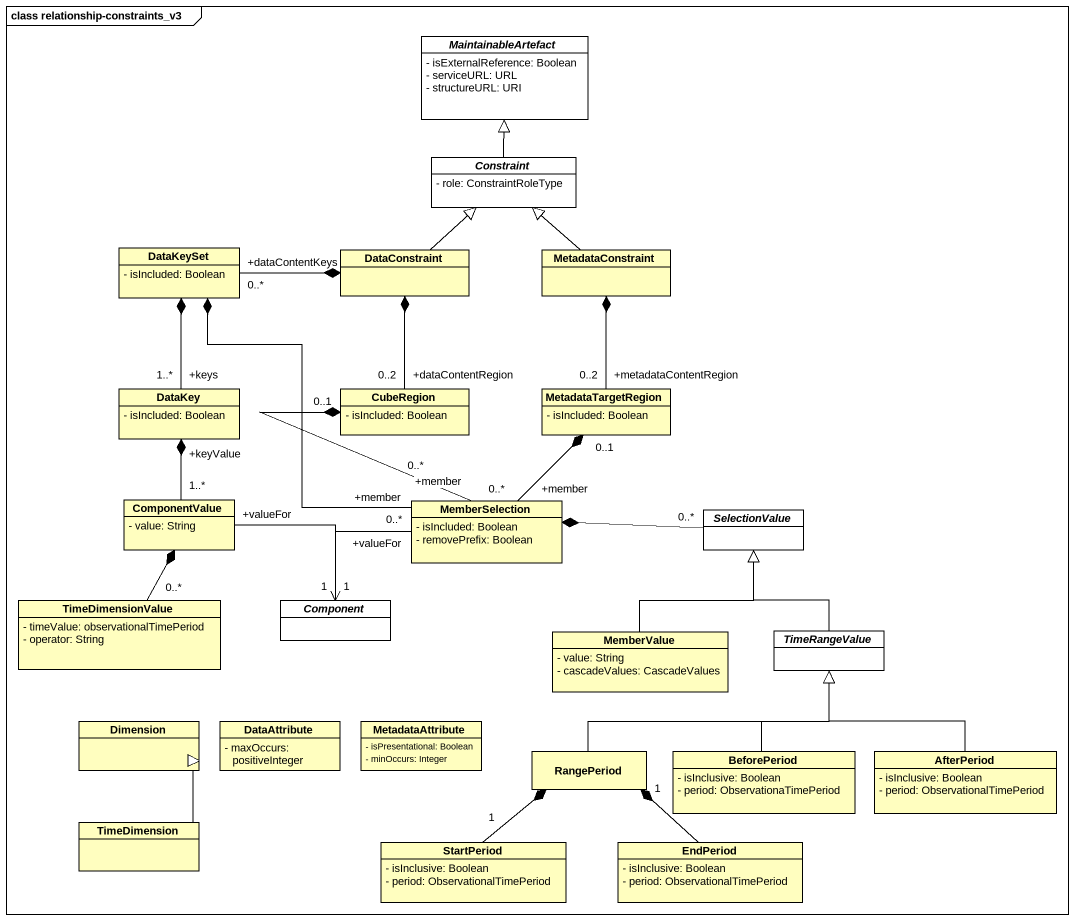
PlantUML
@startuml
mainframe class relationship-constraints_v3
hide circle
hide empty members
skinparam classAttributeIconSize 0
abstract class MaintainableArtefact #FFFFFF {
  - isExternalReference: Boolean
  - serviceURL: URL
  - structureURL: URI
}
abstract class Constraint #FFFFFF {
  - role: ConstraintRoleType
}
class DataKeySet #FFFEBF {
  - isIncluded: Boolean
}
class DataConstraint #FFFEBF
class MetadataConstraint #FFFEBF
class DataKey #FFFEBF {
  - isIncluded: Boolean
}
class CubeRegion #FFFEBF {
  - isIncluded: Boolean
}
class MetadataTargetRegion #FFFEBF {
  - isIncluded: Boolean
}
class ComponentValue #FFFEBF {
  - value: String
}
class MemberSelection #FFFEBF {
  - isIncluded: Boolean
  - removePrefix: Boolean
}
abstract class SelectionValue #FFFFFF
class TimeDimensionValue #FFFEBF {
  - timeValue: observationalTimePeriod
  - operator: String
}
abstract class "Component" as Component_ #FFFFFF
class MemberValue #FFFEBF {
  - value: String
  - cascadeValues: CascadeValues
}
abstract class TimeRangeValue #FFFFFF
class Dimension #FFFEBF
class DataAttribute #FFFEBF {
  - maxOccurs: positiveInteger
}
class MetadataAttribute #FFFEBF {
  - isPresentational: Boolean
  - minOccurs: Integer
}
class RangePeriod #FFFEBF
class BeforePeriod #FFFEBF {
  - isInclusive: Boolean
  - period: ObservationaTimePeriod
}
class AfterPeriod #FFFEBF {
  - isInclusive: Boolean
  - period: ObservationalTimePeriod
}
class TimeDimension #FFFEBF
class StartPeriod #FFFEBF {
  - isInclusive: Boolean
  - period: ObservationalTimePeriod
}
class EndPeriod #FFFEBF {
  - isInclusive: Boolean
  - period: ObservationalTimePeriod
}
Constraint -up-|> MaintainableArtefact
DataKeySet "+dataContentKeys\n0..*" -right-* DataConstraint
DataConstraint -up-|> Constraint
MetadataConstraint -up-|> Constraint
DataKey "+keys\n1..*" -up-* DataKeySet
CubeRegion "+dataContentRegion\n0..2" -up-* DataConstraint
MetadataTargetRegion "+metadataContentRegion\n0..2" -up-* MetadataConstraint
ComponentValue "1..*" -up-* "+keyValue" DataKey
ComponentValue "+valueFor" --> "1" Component_
MemberSelection "+member\n0..*" -up-* DataKeySet
MemberSelection "+member\n0..*" -up-* "0..1" CubeRegion
MemberSelection "+member\n0..*" -up-* "0..1" MetadataTargetRegion
MemberSelection "+valueFor" -left-> "1" Component_
SelectionValue "0..*" -left-* MemberSelection
TimeDimensionValue "0..*" -up-* ComponentValue
MemberValue -up-|> SelectionValue
TimeRangeValue -up-|> SelectionValue
RangePeriod -right-|> TimeRangeValue
BeforePeriod -up-|> TimeRangeValue
AfterPeriod -up-|> TimeRangeValue
TimeDimension -up-|> Dimension
StartPeriod "1" -up-* RangePeriod
EndPeriod "1" -up-* RangePeriod
@enduml
